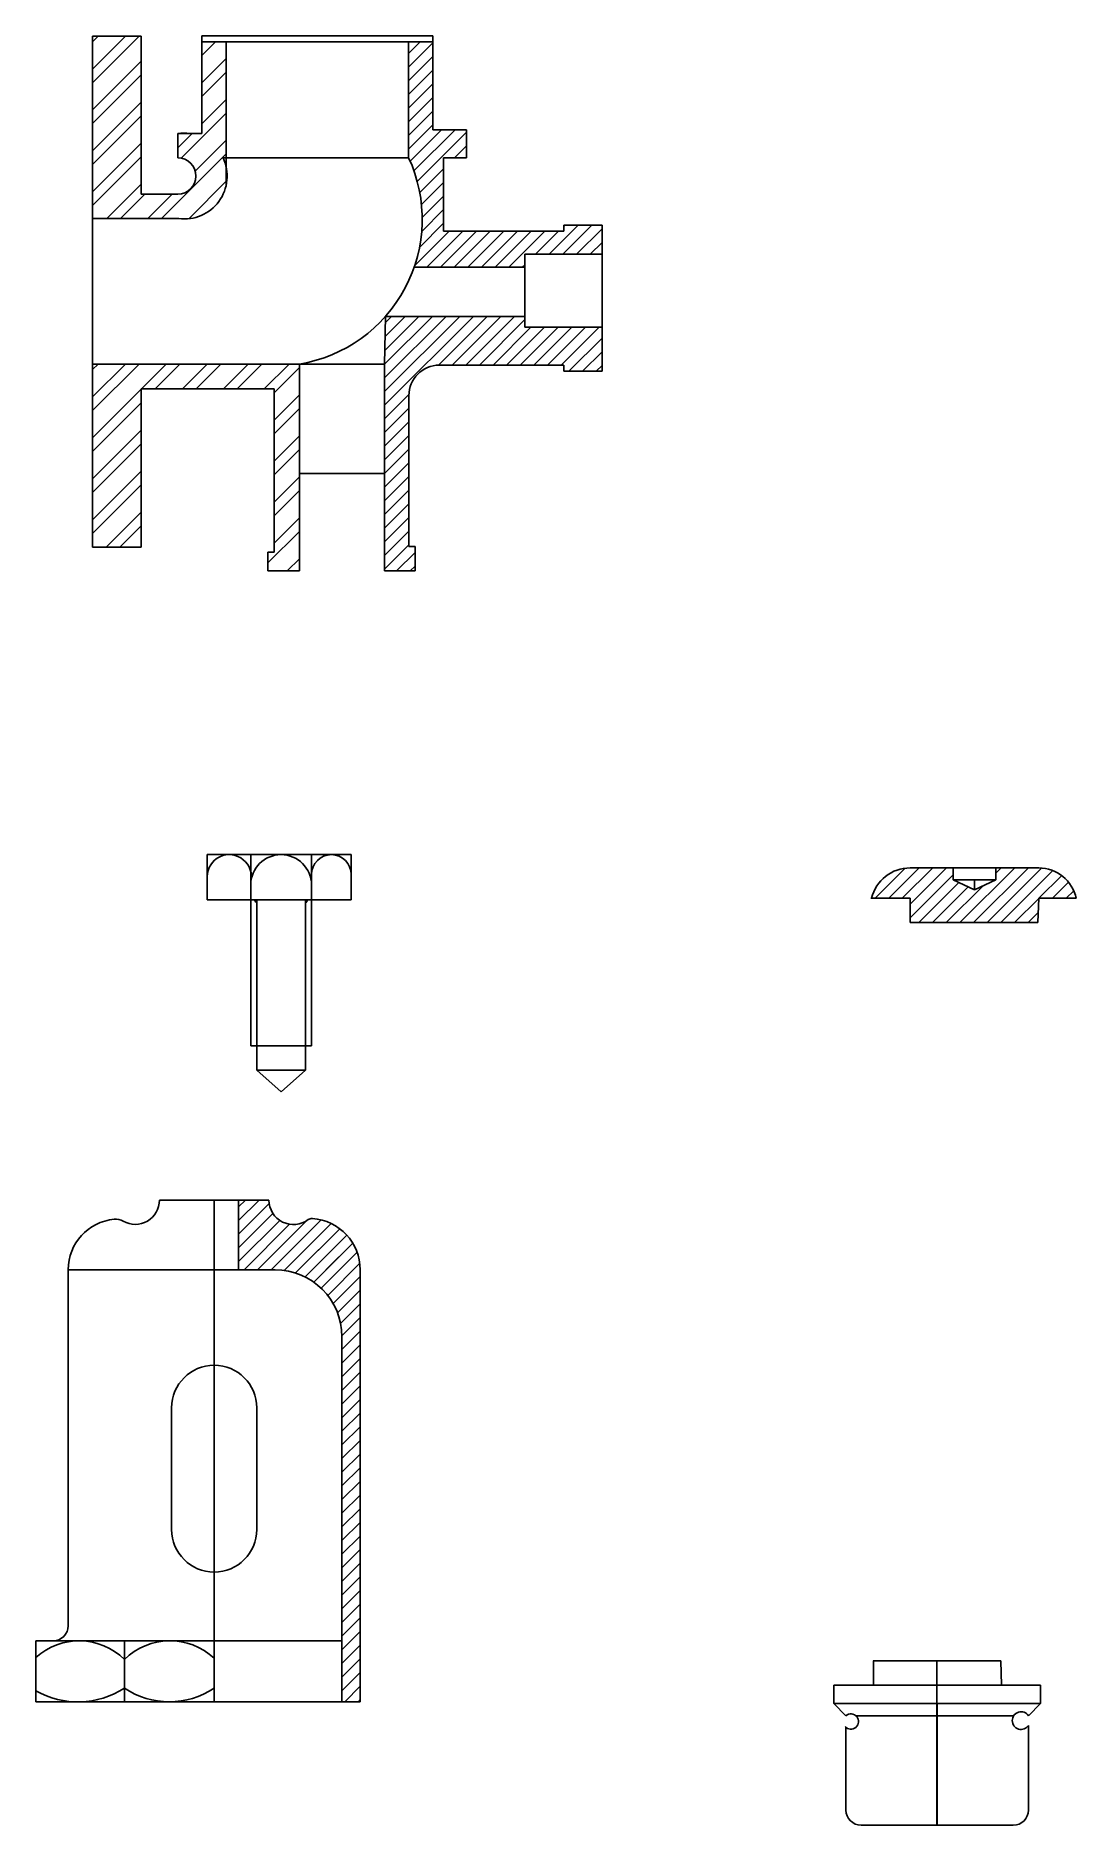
# Model space of a CAD drawing. Header units: millimetres. Extents: x 2226 to 2568, y 994 to 1582.
import ezdxf

# ---------------------------------------------------------------- set-up
doc = ezdxf.new("R2010")
doc.units = ezdxf.units.MM
for name, color, linetype in [('1', 240, 'Continuous'), ('Layer1', 3, 'Continuous'), ('Layer2', 130, 'Continuous'), ('Layer3', 30, 'Continuous')]:
    doc.layers.add(name, color=color, linetype=linetype)

msp = doc.modelspace()

# ---------------------------------------------------------------- hatches: boundary and pattern name
h = msp.add_hatch()
h.set_pattern_fill('ANSI32', color=256)
h.paths.add_polyline_path([(2276.92, 1550.27), (2280.88, 1550.27), (2280.88, 1580.38), (2288.88, 1580.38), (2288.88, 1539.33, -0.520181), (2273.27, 1522.27), (2244.97, 1522.27), (2244.97, 1582.27), (2260.97, 1582.27), (2260.97, 1530.27), (2272.97, 1530.27, 1), (2272.97, 1542.27), (2272.97, 1550.27), (2273.27, 1550.27, -0.06494)])
h.paths.add_polyline_path([(2312.97, 1474.46), (2244.97, 1474.46), (2244.97, 1466.46), (2244.97, 1414.27), (2260.97, 1414.27), (2260.97, 1466.27), (2273.27, 1466.27), (2304.63, 1466.27), (2304.63, 1414.66), (2304.63, 1412.66), (2302.63, 1412.66), (2302.63, 1406.46), (2312.97, 1406.46)])
h = msp.add_hatch()
h.set_pattern_fill('ANSI31', color=256)
h.paths.add_polyline_path([(2367.92, 1551.5), (2356.88, 1551.5), (2356.88, 1580.38), (2348.88, 1580.38), (2348.88, 1542.27, -0.194029), (2350.7, 1506.27), (2387.09, 1506.27), (2387.09, 1510.56), (2410.74, 1510.56), (2412.45, 1510.56), (2412.45, 1520.1), (2399.86, 1520.1), (2399.86, 1518.1), (2387.09, 1518.1), (2360.38, 1518.1), (2360.38, 1542.27), (2367.92, 1542.27), (2367.92, 1543.5)])
h.paths.add_polyline_path([(2412.45, 1486.55), (2406.73, 1486.55), (2387.09, 1486.55), (2387.09, 1490.1), (2341.26, 1490.1), (2340.97, 1474.46), (2340.97, 1406.48), (2350.97, 1406.48), (2350.97, 1414.48), (2348.97, 1414.48), (2348.97, 1464.1, -0.414214), (2358.97, 1474.1), (2387.09, 1474.1), (2399.86, 1474.1), (2399.86, 1472.1), (2412.45, 1472.1)])
at = {"layer": '1'}
h = msp.add_hatch(dxfattribs=at)
h.set_pattern_fill('ANSI31', color=256)
h.paths.add_polyline_path([(2317.23, 1193.59, 0.180799), (2315.89, 1193.19, -0.618493), (2302.96, 1199.64), (2292.96, 1199.64), (2292.96, 1176.71), (2332.96, 1176.71, 0.393673)])
h = msp.add_hatch(dxfattribs=at)
h.set_pattern_fill('ANSI31', color=256)
h.paths.add_polyline_path([(2332.96, 1176.71, 0.393673), (2317.23, 1193.59, 0.180799), (2315.89, 1193.19, -0.618493), (2302.96, 1199.64), (2292.96, 1199.64), (2292.96, 1176.71), (2304.96, 1176.71, -0.414214), (2326.96, 1154.71), (2326.96, 1034.71), (2332.96, 1034.71)])
at = {"layer": 'Layer2'}
h = msp.add_hatch(dxfattribs=at)
h.set_pattern_fill('ANSI31', color=256)
h.paths.add_polyline_path([(2556.02, 1298.85), (2568.35, 1298.85, 0.354535), (2556.02, 1308.85), (2541.9, 1308.85), (2541.9, 1304.85), (2534.9, 1301.66), (2527.9, 1304.85), (2527.9, 1308.85), (2513.78, 1308.85, 0.345822), (2501.05, 1298.85), (2513.78, 1298.85), (2513.78, 1290.85), (2555.78, 1290.85)])

# ---------------------------------------------------------------- linework, layer by layer
for p, q in [((2244.97, 1498.27), (2244.97, 1582.27)), ((2244.97, 1582.27), (2260.97, 1582.27)), ((2260.97, 1582.27), (2260.97, 1530.27)), ((2280.88, 1550.27), (2280.88, 1582.38)), ((2280.88, 1582.38), (2356.88, 1582.38)), ((2280.88, 1582.38), (2280.88, 1580.38)), ((2280.88, 1580.38), (2356.88, 1580.38)), ((2280.88, 1580.38), (2288.88, 1580.38)), ((2288.88, 1580.38), (2288.88, 1533.22)), ((2356.88, 1580.38), (2348.88, 1580.38)), ((2348.88, 1580.38), (2348.88, 1542.27)), ((2356.88, 1582.38), (2356.88, 1551.5)), ((2272.97, 1542.27), (2272.97, 1550.27)), ((2272.97, 1550.27), (2280.88, 1550.27)), ((2356.88, 1551.5), (2367.92, 1551.5)), ((2367.92, 1551.5), (2367.92, 1543.5)), ((2287.88, 1542.27), (2348.88, 1542.27)), ((2360.38, 1531.6), (2360.38, 1542.27)), ((2360.38, 1542.27), (2360.38, 1518.1)), ((2360.38, 1542.27), (2367.92, 1542.27)), ((2367.92, 1543.5), (2367.92, 1542.27)), ((2244.97, 1530.27), (2244.97, 1522.27)), ((2260.97, 1530.27), (2272.97, 1530.27)), ((2244.97, 1522.27), (2273.27, 1522.27)), ((2387.09, 1518.1), (2360.38, 1518.1)), ((2387.09, 1518.1), (2399.86, 1518.1)), ((2399.86, 1518.1), (2399.86, 1520.1)), ((2399.86, 1520.1), (2412.45, 1520.1)), ((2399.86, 1518.1), (2399.86, 1518.1)), ((2412.45, 1510.56), (2412.45, 1520.1)), ((2358.65, 1506.27), (2350.7, 1506.27)), ((2350.7, 1506.27), (2387.09, 1506.27)), ((2387.09, 1498.27), (2387.09, 1510.56)), ((2387.09, 1510.56), (2387.09, 1486.55)), ((2410.74, 1510.56), (2387.09, 1510.56)), ((2410.74, 1510.56), (2412.45, 1510.56)), ((2412.45, 1498.27), (2412.45, 1510.56)), ((2412.45, 1510.56), (2412.45, 1486.55)), ((2244.97, 1498.27), (2244.97, 1414.27)), ((2340.97, 1474.46), (2341.26, 1490.1)), ((2341.26, 1490.1), (2387.09, 1490.1)), ((2406.73, 1486.55), (2387.09, 1486.55)), ((2406.73, 1486.55), (2412.45, 1486.55)), ((2412.45, 1486.55), (2412.45, 1472.1)), ((2244.97, 1466.46), (2244.97, 1474.46)), ((2244.97, 1474.46), (2273.27, 1474.46)), ((2244.97, 1474.46), (2312.97, 1474.46)), ((2312.97, 1474.46), (2312.97, 1406.46)), ((2312.97, 1474.46), (2340.97, 1474.46)), ((2340.97, 1474.46), (2340.97, 1406.48)), ((2358.97, 1474.1), (2387.09, 1474.1)), ((2387.09, 1474.1), (2399.86, 1474.1)), ((2399.86, 1474.1), (2399.86, 1472.1)), ((2399.86, 1474.1), (2399.86, 1472.1)), ((2399.86, 1472.1), (2412.45, 1472.1)), ((2260.97, 1414.27), (2260.97, 1466.27)), ((2260.97, 1466.27), (2273.27, 1466.27)), ((2273.27, 1466.27), (2304.63, 1466.27)), ((2304.63, 1466.27), (2304.63, 1414.66)), ((2348.97, 1414.48), (2348.97, 1464.1)), ((2340.97, 1438.48), (2312.97, 1438.48)), ((2340.97, 1406.48), (2340.97, 1438.48)), ((2340.97, 1406.48), (2340.97, 1438.48)), ((2244.97, 1414.27), (2260.97, 1414.27)), ((2304.63, 1412.66), (2302.63, 1412.66)), ((2302.63, 1412.66), (2302.63, 1406.46)), ((2304.63, 1414.66), (2304.63, 1412.66)), ((2350.97, 1414.48), (2348.97, 1414.48)), ((2348.97, 1414.48), (2350.97, 1414.48)), ((2350.97, 1414.48), (2348.97, 1414.48)), ((2350.97, 1406.48), (2350.97, 1414.48)), ((2312.97, 1406.46), (2302.63, 1406.46)), ((2340.97, 1406.48), (2350.97, 1406.48))]:
    msp.add_line(p, q)
for centre, radius, start, end in [((2275.1, 1536.27), 14.12, 82.56891, 98.68501), ((2272.97, 1536.27), 6, 270, 90), ((2275.1, 1536.27), 14.12, 262.56891, 25.14889), ((2305.15, 1522.02), 48.19, 279.3306, 24.8528), ((2358.97, 1464.1), 10, 90, 180)]:
    msp.add_arc(centre, radius, start, end)
at = {"layer": '1'}
for p, q in [((2266.96, 1199.64), (2302.96, 1199.64)), ((2284.96, 1199.64), (2284.96, 1145.34)), ((2292.96, 1176.71), (2292.96, 1199.64)), ((2284.96, 1176.71), (2236.96, 1176.71)), ((2236.96, 1176.71), (2236.96, 1059.71)), ((2284.96, 1176.71), (2304.96, 1176.71)), ((2284.96, 1176.71), (2292.96, 1176.71)), ((2332.96, 1176.71), (2332.96, 1034.71)), ((2332.96, 1176.71), (2332.96, 1176.71)), ((2326.96, 1154.71), (2326.96, 1034.71)), ((2284.96, 1145.34), (2284.96, 1034.71)), ((2284.96, 1145.34), (2284.96, 1077.34)), ((2270.96, 1131.34), (2270.96, 1091.34)), ((2298.96, 1091.34), (2298.96, 1131.34)), ((2231.96, 1054.71), (2226.3, 1054.71)), ((2226.3, 1054.71), (2226.3, 1034.71)), ((2226.3, 1054.71), (2326.96, 1054.71)), ((2255.43, 1054.71), (2255.43, 1034.71)), ((2226.3, 1034.71), (2332.96, 1034.71))]:
    msp.add_line(p, q, dxfattribs=at)
for centre, radius, start, end in [((2258.96, 1199.64), 8, 240.4344, 0), ((2311.03, 1199.64), 8.07, 180, 306.94606), ((2253.64, 1176.71), 16.68, 95.38543, 180), ((2252.54, 1188.34), 5, 60.4344, 95.38543), ((2317.09, 1191.59), 2, 85.95291, 126.94606), ((2316.03, 1176.71), 16.92, 0, 85.95291), ((2304.96, 1154.71), 22, 0, 90), ((2284.96, 1131.34), 14, 0, 180), ((2284.96, 1091.34), 14, 180, 0), ((2231.96, 1059.71), 5, 270, 0), ((2240.52, 1033.63), 21.11, 45.06951, 132.35645), ((2270.42, 1033.5), 21.25, 46.83408, 134.85866), ((2240.14, 1062.82), 28.14, 240.53604, 302.89567), ((2270.19, 1061.16), 26.47, 236.0961, 303.9039)]:
    msp.add_arc(centre, radius, start, end, dxfattribs=at)
at = {"layer": 'Layer1'}
for p, q in [((2329.98, 1313.18), (2282.67, 1313.18)), ((2282.67, 1313.18), (2282.67, 1298.3)), ((2296.95, 1298.3), (2296.95, 1313.18)), ((2316.95, 1298.3), (2316.95, 1313.18)), ((2329.98, 1298.3), (2329.98, 1313.18)), ((2282.67, 1298.3), (2296.95, 1298.3)), ((2298.95, 1298.3), (2296.95, 1298.3)), ((2296.95, 1298.3), (2296.95, 1250.3)), ((2296.95, 1298.3), (2329.98, 1298.3)), ((2298.95, 1298.3), (2298.95, 1242.3)), ((2314.95, 1242.3), (2314.95, 1298.3)), ((2316.95, 1250.3), (2316.95, 1298.3)), ((2296.95, 1250.3), (2316.95, 1250.3)), ((2298.95, 1242.3), (2314.95, 1242.3)), ((2298.95, 1242.3), (2306.95, 1235.17)), ((2306.95, 1235.17), (2314.95, 1242.3))]:
    msp.add_line(p, q, dxfattribs=at)
for centre, radius, start, end in [((2289.92, 1305.93), 7.25, 345.85261, 180), ((2306.95, 1303.18), 10, 0, 180), ((2323.47, 1306.67), 6.51, 0, 180), ((2306.95, 1303.18), 10, 209.22031, 216.8699), ((2306.95, 1303.18), 10, 323.1301, 330.77969)]:
    msp.add_arc(centre, radius, start, end, dxfattribs=at)
at = {"layer": 'Layer2'}
for p, q in [((2513.78, 1308.85), (2556.02, 1308.85)), ((2534.9, 1308.85), (2527.9, 1308.85)), ((2527.9, 1308.85), (2527.9, 1304.85)), ((2541.9, 1304.85), (2541.9, 1308.85)), ((2527.9, 1304.85), (2541.9, 1304.85)), ((2527.9, 1304.85), (2534.9, 1304.85)), ((2534.9, 1301.66), (2527.9, 1304.85)), ((2527.9, 1304.85), (2541.9, 1304.85)), ((2534.9, 1304.85), (2534.9, 1301.66)), ((2541.9, 1304.85), (2534.9, 1301.66)), ((2500.78, 1298.85), (2513.78, 1298.85)), ((2513.78, 1290.85), (2513.78, 1298.85)), ((2556.02, 1298.85), (2555.78, 1290.85)), ((2556.02, 1298.85), (2568.35, 1298.85)), ((2534.78, 1290.85), (2513.78, 1290.85)), ((2513.78, 1290.85), (2555.78, 1290.85))]:
    msp.add_line(p, q, dxfattribs=at)
for centre, radius, start, end in [((2513.78, 1295.74), 13.1, 90, 166.30611), ((2556.02, 1296.24), 12.6, 11.91523, 90)]:
    msp.add_arc(centre, radius, start, end, dxfattribs=at)
at = {"layer": 'Layer3'}
for p, q in [((2501.58, 1048.12), (2543.58, 1048.12)), ((2501.66, 1040.12), (2501.66, 1048.12)), ((2501.66, 1048.12), (2501.66, 1040.12)), ((2522.58, 1048.12), (2522.58, 994.12)), ((2543.58, 1048.12), (2543.76, 1040.12)), ((2501.66, 1040.12), (2488.66, 1040.12)), ((2488.66, 1040.12), (2488.66, 1034.12)), ((2543.76, 1040.12), (2501.66, 1040.12)), ((2556.66, 1040.12), (2543.76, 1040.12)), ((2556.66, 1034.12), (2556.66, 1040.12)), ((2488.66, 1034.12), (2556.66, 1034.12)), ((2492.66, 1030.12), (2488.66, 1034.12)), ((2522.66, 1030.12), (2495.87, 1030.12)), ((2522.66, 1034.12), (2522.66, 1030.12)), ((2522.66, 1030.12), (2547.81, 1030.12)), ((2522.66, 1030.12), (2522.66, 994.12)), ((2552.66, 1030.12), (2556.66, 1034.12)), ((2492.66, 1026.26), (2492.66, 999.12)), ((2552.66, 1026.92), (2552.66, 999.12)), ((2522.66, 994.12), (2497.66, 994.12)), ((2522.66, 994.12), (2547.66, 994.12))]:
    msp.add_line(p, q, dxfattribs=at)
for centre, radius, start, end in [((2494.27, 1028.19), 2.51, 220.96688, 129.7924), ((2550.23, 1028.52), 2.91, 33.43133, 326.56867), ((2497.66, 999.12), 5, 180, 270), ((2547.66, 999.12), 5, 270, 0)]:
    msp.add_arc(centre, radius, start, end, dxfattribs=at)

doc.saveas('drawing.dxf')
